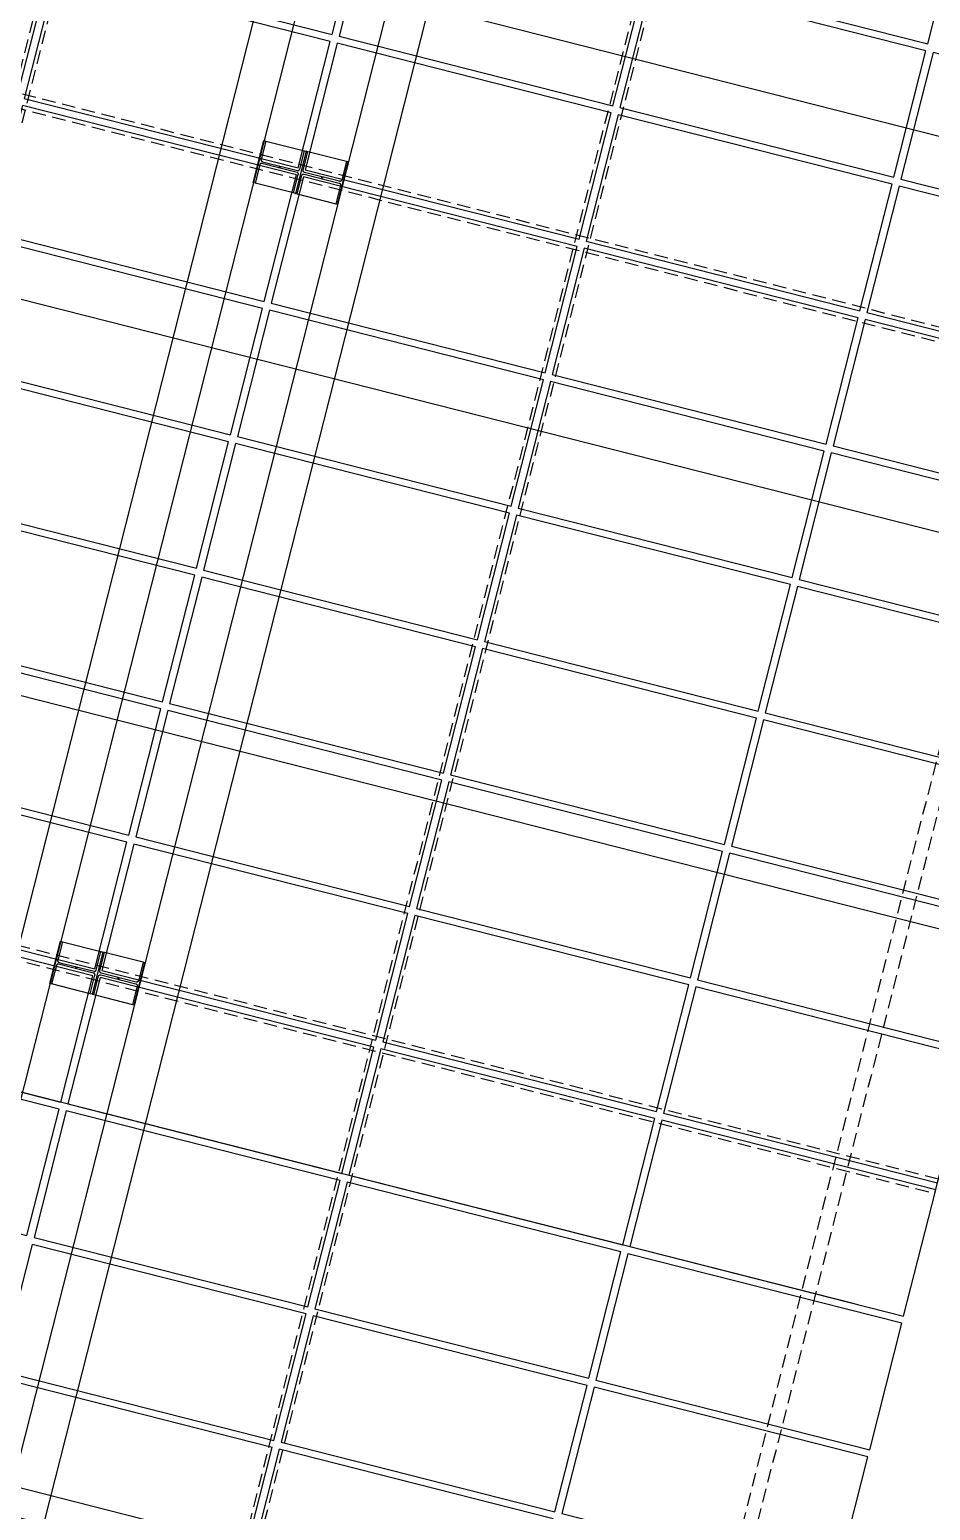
# Model space of a CAD drawing. Header units: inches. Extents: x 6322 to 85903, y -36042 to 7673.
# Drawn here: x 76910.3 to 77159, y -524.6 to -115.9 of the extents above; entities that cross this region are included whole.
import ezdxf

# ---------------------------------------------------------------- set-up
doc = ezdxf.new("R2010")
doc.units = ezdxf.units.IN
doc.header["$LTSCALE"] = 10
doc.linetypes.add('Amconstr', pattern=[9999, 9999, 0])
doc.linetypes.add('HIDDEN2', pattern=[0.1875, 0.125, -0.0625])
for name, color, linetype in [('ADSK_ASSOC_ENTITY_BACKUPS', 7, 'Continuous'), ('afaq', 6, 'Continuous'), ('PARK LINE', 2, 'Continuous'), ('SHADE COL', 7, 'Continuous'), ('SHADE I SEC BEAM', 11, 'HIDDEN2'), ('SOLAR PANEL', 10, 'Continuous'), ('WALL', 4, 'Continuous')]:
    doc.layers.add(name, color=color, linetype=linetype)

# ---------------------------------------------------------------- blocks, each defined once
blk = doc.blocks.new('A$C66fa2cac')
at = {"layer": 'SHADE COL', "color": 1, "linetype": 'Amconstr', "lineweight": 25}
for p, q in [((-5.5, 6), (5.5, 6)), ((-0.25, 0.25), (0.25, -0.25)), ((0.25, 0.25), (-0.25, -0.25)), ((5.5, -6), (-5.5, -6))]:
    blk.add_line(p, q, dxfattribs=at)
at = {"layer": 'SHADE COL', "linetype": 'Amconstr', "lineweight": 25}
blk.add_lwpolyline([(-6, -6), (-6, 6), (-5.5, 6), (-5.5, 0.75, 0.414214), (-5, 0.25), (5, 0.25, 0.414214), (5.5, 0.75), (5.5, 6), (6, 6), (6, -6), (5.5, -6), (5.5, -0.75, 0.414214), (5, -0.25), (-5, -0.25, 0.414214), (-5.5, -0.75), (-5.5, -6), (-6, -6)], format="xyb", dxfattribs=at)
blk = doc.blocks.new('A$Cea46d825')
at = {"layer": 'SHADE COL', "linetype": 'Amconstr', "lineweight": 25, "rotation": 90.0000000005737}
blk.add_blockref('A$C66fa2cac', (-6, 18), dxfattribs=at)
at = {"layer": 'SHADE COL', "linetype": 'Amconstr', "lineweight": 25, "xscale": -1, "rotation": 89.99999999931063}
blk.add_blockref('A$C66fa2cac', (-6, 6), dxfattribs=at)
blk = doc.blocks.new('*U72')
at = {"layer": 'SHADE COL', "linetype": 'Amconstr', "lineweight": 25, "rotation": 255.7461911174031}
blk.add_blockref('A$Cea46d825', (-13.11, -2.86), dxfattribs=at)
blk = doc.blocks.new('*U71')
at = {"layer": 'SHADE COL', "color": 0, "linetype": 'ByBlock', "lineweight": -2}
for p in [(-56.14, -220.98), (-112.28, -441.96)]:
    blk.add_blockref('*U72', p, dxfattribs=at)
blk = doc.blocks.new('*U174')
at = {"layer": 'SOLAR PANEL'}
blk.add_lwpolyline([(-39, 18), (-39, -18), (39, -18), (39, 18)], close=True, dxfattribs=at)
blk = doc.blocks.new('*U173')
at = {"layer": 'SOLAR PANEL', "color": 0, "linetype": 'ByBlock', "lineweight": -2}
for p in [(320, 570), (160, 532), (240, 532), (320, 532), (400, 532), (80, 494), (160, 494), (240, 494), (320, 494), (400, 494), (160, 456), (240, 456), (320, 456), (400, 456), (160, 418), (240, 418), (320, 418), (400, 418), (160, 380), (240, 380), (320, 380), (400, 380), (160, 342), (240, 342), (320, 342), (400, 342), (160, 304), (240, 304), (320, 304), (400, 304), (160, 266), (240, 266), (320, 266), (400, 266), (160, 228), (240, 228), (320, 228), (400, 228), (160, 190), (240, 190), (320, 190), (400, 190), (240, 152), (320, 152), (400, 152), (240, 114), (320, 114)]:
    blk.add_blockref('*U174', p, dxfattribs=at)
blk = doc.blocks.new('*U69')
at = {"layer": 'SOLAR PANEL', "xscale": -1, "rotation": 165.7461911174656}
blk.add_blockref('*U173', (-184.49, 86.07), dxfattribs=at)
blk = doc.blocks.new('*U70')
at = {"layer": 'ADSK_ASSOC_ENTITY_BACKUPS', "linetype": 'Amconstr', "lineweight": 25}
blk.add_blockref('*U69', (0, 0), dxfattribs=at)
at = {"layer": 'SOLAR PANEL', "color": 0, "linetype": 'ByBlock', "lineweight": -2}
blk.add_blockref('*U69', (0, 0), dxfattribs=at)
blk = doc.blocks.new('*U67')
at = {"layer": 'SHADE I SEC BEAM', "ltscale": 3}
blk.add_lwpolyline([(-232.13, 56.91), (-231.15, 60.78), (232.13, -56.91), (231.15, -60.78)], close=True, dxfattribs=at)
blk = doc.blocks.new('*U68')
at = {"layer": 'SHADE I SEC BEAM', "color": 0, "linetype": 'ByBlock', "lineweight": -2}
for p in [(0, 0), (-56.14, -220.98), (-112.28, -441.96)]:
    blk.add_blockref('*U67', p, dxfattribs=at)
blk = doc.blocks.new('*U154')
at = {"layer": 'PARK LINE', "linetype": 'Amconstr', "lineweight": 25}
blk.add_line((218.07, -55.4), (-218.07, 55.4), dxfattribs=at)
blk = doc.blocks.new('*U155')
at = {"layer": 'PARK LINE', "color": 0, "linetype": 'ByBlock', "lineweight": -2}
for p in [(0, 0), (-26.1, -102.74), (-52.2, -205.47), (-78.3, -308.21), (-104.4, -410.95), (-130.5, -513.68), (-156.59, -616.42)]:
    blk.add_blockref('*U154', p, dxfattribs=at)
blk = doc.blocks.new('*U129')
at = {"layer": 'SHADE I SEC BEAM', "ltscale": 3}
blk.add_lwpolyline([(-119.45, -478.32), (-123.32, -477.33), (119.45, 478.32), (123.32, 477.33)], close=True, dxfattribs=at)
blk = doc.blocks.new('*U130')
at = {"layer": 'WALL', "color": 0, "linetype": 'ByBlock', "lineweight": -2}
blk.add_blockref('*U129', (127.94, -32.5), dxfattribs=at)
blk = doc.blocks.new('*U135')
at = {"layer": 'SHADE I SEC BEAM', "ltscale": 3}
blk.add_lwpolyline([(-119.45, -478.32), (-123.32, -477.33), (119.45, 478.32), (123.32, 477.33)], close=True, dxfattribs=at)
blk = doc.blocks.new('*U136')
at = {"layer": 'WALL', "color": 0, "linetype": 'ByBlock', "lineweight": -2}
for p in [(0, 0), (127.94, -32.5)]:
    blk.add_blockref('*U135', p, dxfattribs=at)

msp = doc.modelspace()

# ---------------------------------------------------------------- linework, layer by layer
at = {"linetype": 'Amconstr', "lineweight": 25}
msp.add_circle((60708.4733, -17819.81171), 18222, dxfattribs=at)
at = {"layer": 'afaq', "lineweight": -3}
for p, q in [((77081.06546, 315.57016), (76844.69644, -614.8758)), ((77091.72682, 312.86177), (76855.3578, -617.5842)), ((77114.98796, 306.95254), (76878.61895, -623.49342)), ((77125.64932, 304.24415), (76889.28031, -626.20182))]:
    msp.add_line(p, q, dxfattribs=at)

# ---------------------------------------------------------------- block references
at = {"layer": 'PARK LINE', "linetype": 'Amconstr', "lineweight": 25, "xscale": -1, "rotation": 151.4923822348115}
msp.add_blockref('*U155', (76867.72703, -617.63116), dxfattribs=at)
at = {"layer": 'SHADE COL', "linetype": 'Amconstr', "lineweight": 25, "xscale": -1, "rotation": 151.4923822349141}
msp.add_blockref('*U71', (76872.8976, -597.27766), dxfattribs=at)
at = {"layer": 'SHADE I SEC BEAM', "linetype": 'Amconstr', "lineweight": 25, "xscale": -1, "rotation": 151.4923822347902}
msp.add_blockref('*U68', (76872.8976, -597.27766), dxfattribs=at)
at = {"layer": 'SOLAR PANEL', "linetype": 'Amconstr', "lineweight": 25, "xscale": -1, "rotation": 151.4923822348075}
msp.add_blockref('*U70', (76877.57574, -578.86258), dxfattribs=at)
at = {"layer": 'WALL'}
msp.add_blockref('*U130', (76779.6994, -103.11767), dxfattribs=at)
at = {"layer": 'WALL', "xscale": -1, "rotation": 331.4923822343424}
msp.add_blockref('*U136', (77190.64637, -207.51399), dxfattribs=at)

doc.saveas('drawing.dxf')
